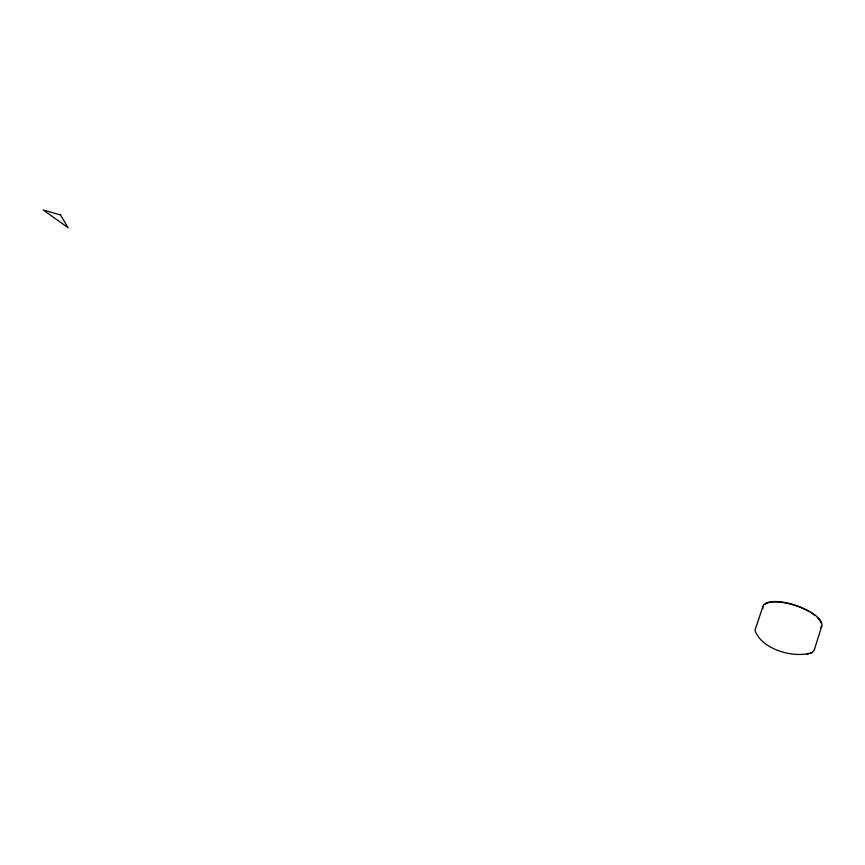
<?xml version="1.0" encoding="UTF-8"?>
<svg xmlns="http://www.w3.org/2000/svg" width="865" height="865" viewBox="0 0 865 865"><rect width="100%" height="100%" fill="white"/><g stroke="black" fill="none" stroke-linecap="round" stroke-linejoin="round"><path stroke-width="1.3" d="M821.75 626.022L814.268 650.048L812.386 652.394L810.656 653.075M762.854 606.679L754.983 630.25C761.33 649.55 794.513 658.935 812.386 652.394M807.088 654.491L808.624 653.875M762.887 608.744A31.01 11.288 18.7 0 1 795.281 605.219A31.01 11.288 18.7 0 1 820.69 627.741M765.103 604.419A30.275 11.018 18.7 0 1 768.531 602.721M769.655 602.44A30.275 11.018 18.7 0 1 793.713 605.013M794.989 605.413A30.275 11.018 18.7 0 1 802.482 608.268M803.672 608.798A30.275 11.018 18.7 0 1 809.262 611.685M810.483 612.398A30.275 11.018 18.7 0 1 814.841 615.404M817.436 617.675A30.275 11.018 18.7 0 1 820.928 622.713M60.474 214.974L43.25 210L68.108 227.722L60.474 214.974"/></g></svg>
